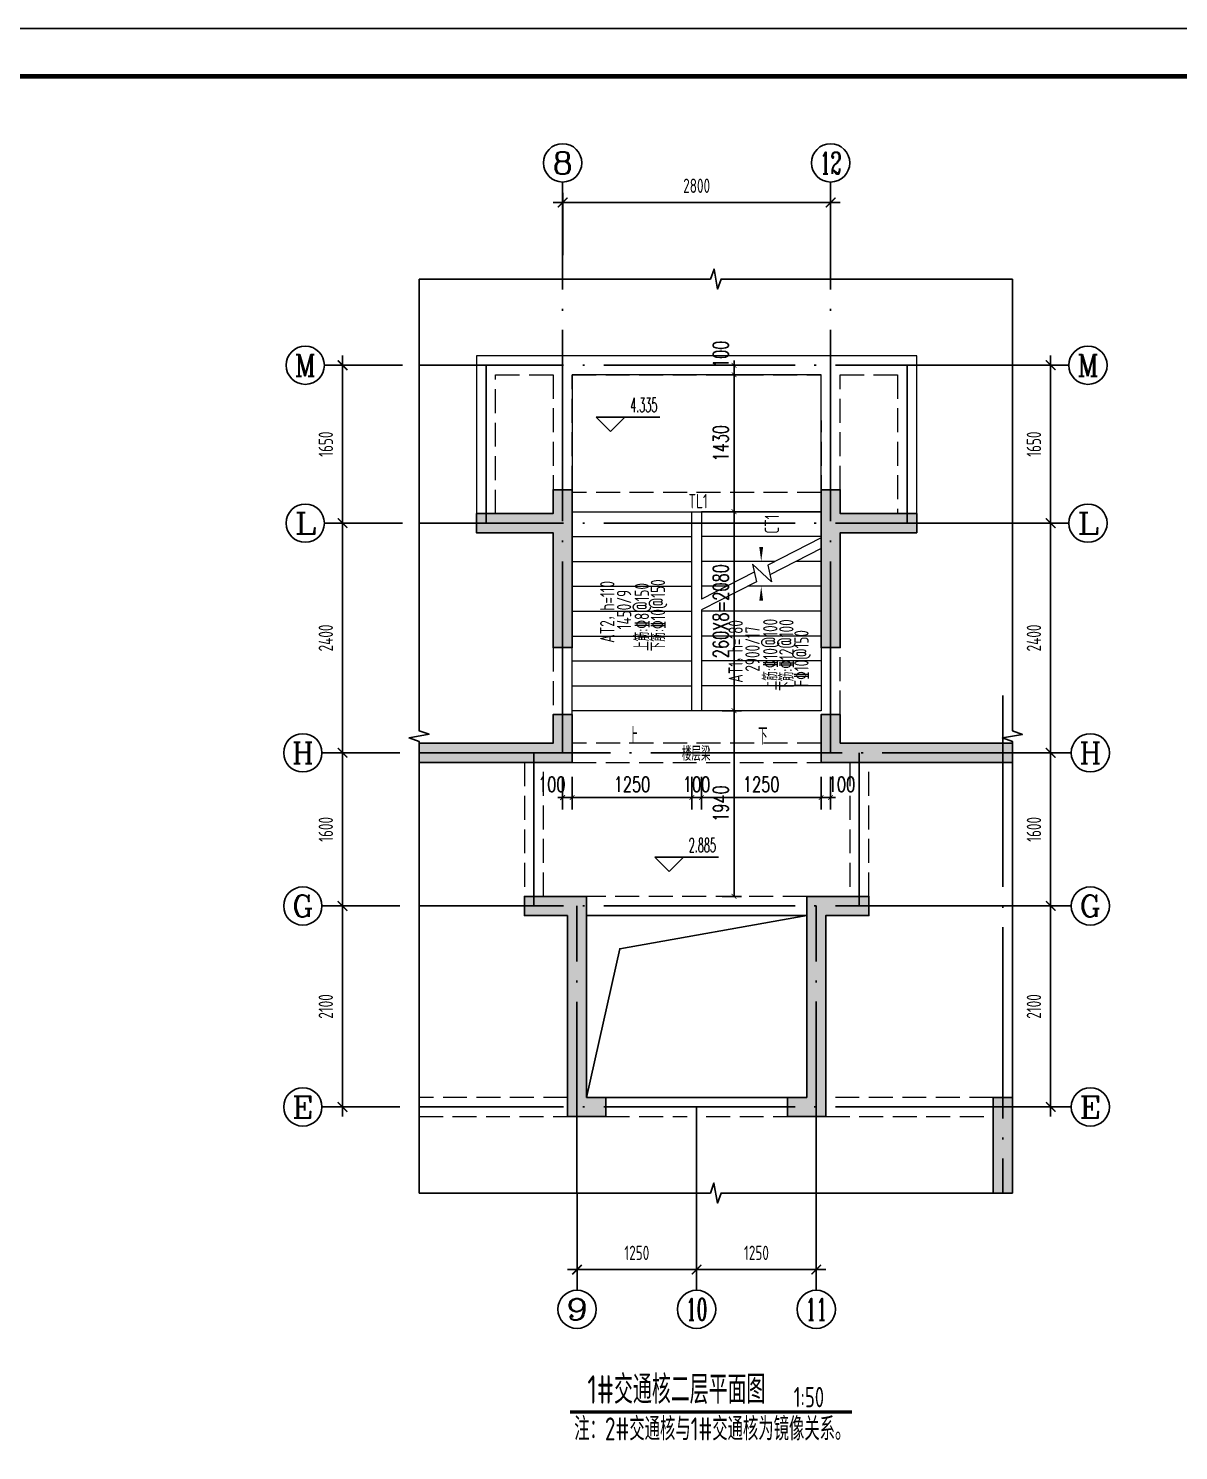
# Model space of a CAD drawing. Extents: x -668857 to 143095, y -247466 to 228182.
# Drawn here: x 1561 to 13579, y 211374 to 226233 of the extents above; entities that cross this region are included whole.
import ezdxf
from ezdxf.enums import TextEntityAlignment as Align

# ---------------------------------------------------------------- set-up
doc = ezdxf.new("R2010")
doc.units = 0
doc.header["$LTSCALE"] = 1000
doc.linetypes.add('DASH', pattern=[0.35, 0.25, -0.1])
doc.linetypes.add('DOTE', pattern=[2.42, 2, -0.2, 0.02, -0.2])
doc.layers.get('0').update_dxf_attribs({"linetype": 'CONTINUOUS'})
doc.layers.get('DEFPOINTS').update_dxf_attribs({"linetype": 'CONTINUOUS'})
for name, color, linetype in [('-TK', 7, 'CONTINUOUS'), ('A-AXIS_TEXT', 7, 'CONTINUOUS'), ('A-DOTE', 10, 'DOTE'), ('AXIS', 3, 'CONTINUOUS'), ('DIM_ELEV', 3, 'CONTINUOUS'), ('DIM_SYMB', 3, 'CONTINUOUS'), ('PUB_TEXT', 2, 'CONTINUOUS'), ('S-D洞口', 4, 'CONTINUOUS'), ('S-L主梁线', 4, 'DASH'), ('S-Q墙填充', 252, 'CONTINUOUS'), ('S-Q墙实线', 6, 'CONTINUOUS'), ('S-Y一般标注', 3, 'CONTINUOUS'), ('TEXT', 2, 'CONTINUOUS'), ('尺寸标注', 86, 'CONTINUOUS')]:
    doc.layers.add(name, color=color, linetype=linetype)
doc.layers.add('AXIS_TEXT', color=7, linetype='CONTINUOUS', lineweight=20)
doc.layers.add('STAIR', color=2, linetype='CONTINUOUS', lineweight=18)
doc.styles.add('_TCH_AXIS', font='COMPLEX', dxfattribs={"bigfont": 'GBCBIG'})
doc.styles.add('_TCH_DIM', font='SIMPLEX.shx', dxfattribs={"width": 0.7, "bigfont": 'GBCBIG.shx'})
doc.styles.add('_TCH_DIM_T3', font='SIMPLEX', dxfattribs={"width": 0.705882, "bigfont": 'GBCBIG'})
doc.styles.add('COMPLEX', font='COMPLEX')
doc.styles.add('TSSD_DIMENSION', font='Tssdeng.shx', dxfattribs={"width": 0.7, "bigfont": 'tssdchn.shx'})
doc.styles.add('TSSD_REIN', font='tssdeng.shx', dxfattribs={"width": 0.7, "height": 300, "bigfont": 'tssdchn.shx'})
doc.dimstyles.new('_TCH_ARCH&&50', dxfattribs={"dimtxt": 157.5, "dimasz": 50, "dimexe": 125, "dimexo": 150, "dimgap": 58.75, "dimtad": 1, "dimdec": 0, "dimzin": 0, "dimdsep": 46, "dimtxsty": '_TCH_DIM_T3', "dimblk": 'ARCHTICK', "dimcen": 0.09, "dimclrt": 7, "dimazin": 0, "dimtfac": 1, "dimtdec": 0, "dimtix": 1, "dimtmove": 2, "dimatfit": 3, "dimldrblk": 'ARCHTICK', "dimfxl": 0, "dimtolj": 1, "dimtzin": 0, "dimarcsym": 0})
doc.dimstyles.new('TSSD_100_100$0', dxfattribs={"dimtxt": 300, "dimasz": 80, "dimexe": 100, "dimexo": 250, "dimgap": 100, "dimtad": 1, "dimdec": 0, "dimzin": 0, "dimdsep": 46, "dimtxsty": 'TSSD_DIMENSION', "dimblk": 'ARCHTICK', "dimcen": 0, "dimdle": 100, "dimclrd": 3, "dimclre": 3, "dimclrt": 7, "dimadec": 0, "dimazin": 0, "dimtfac": 1, "dimtdec": 0, "dimtix": 1, "dimtmove": 2, "dimatfit": 3, "dimldrblk": 'ARCHTICK', "dimfxl": 0, "dimtolj": 1, "dimtzin": 0, "dimarcsym": 0})

# ---------------------------------------------------------------- blocks, each defined once
blk = doc.blocks.new('_ArchTick')
at = {"color": 0, "linetype": 'ByBlock', "const_width": 0.15}
blk.add_lwpolyline([(-0.5, -0.5), (0.5, 0.5)], dxfattribs=at)
blk = doc.blocks.new('*D357')
at = {"layer": 'DEFPOINTS', "color": 0}
for p in [(9843, 218564), (9943, 218564), (9943, 218197)]:
    blk.add_point(p, dxfattribs=at)
at = {"layer": '尺寸标注', "color": 0, "lineweight": -2}
for p, q in [((9843, 218414), (9843, 218072)), ((9943, 218414), (9943, 218072)), ((9843, 218197), (9793, 218197)), ((9843, 218197), (9943, 218197)), ((9943, 218197), (9993, 218197))]:
    blk.add_line(p, q, dxfattribs=at)
at = {"layer": '尺寸标注', "color": 0, "lineweight": -2, "xscale": 50, "yscale": 50, "zscale": 50}
blk.add_blockref('_ArchTick', (9843, 218197), dxfattribs=at)
at = {"layer": '尺寸标注', "color": 0, "lineweight": -2, "xscale": 50, "yscale": 50, "zscale": 50, "rotation": 180}
blk.add_blockref('_ArchTick', (9943, 218197), dxfattribs=at)
at = {"layer": '尺寸标注', "color": 7, "insert": (10057, 218335), "char_height": 157.5, "attachment_point": 5, "style": '_TCH_DIM_T3'}
blk.add_mtext('\\A1;100', dxfattribs=at)
blk = doc.blocks.new('*D358')
at = {"layer": 'DEFPOINTS', "color": 0}
for p in [(8593, 218564), (9843, 218564), (9843, 218197)]:
    blk.add_point(p, dxfattribs=at)
at = {"layer": '尺寸标注', "color": 0, "lineweight": -2}
for p, q in [((8593, 218414), (8593, 218072)), ((9843, 218414), (9843, 218072)), ((8593, 218197), (9843, 218197))]:
    blk.add_line(p, q, dxfattribs=at)
at = {"layer": '尺寸标注', "color": 0, "lineweight": -2, "xscale": 50, "yscale": 50, "zscale": 50, "rotation": 180}
blk.add_blockref('_ArchTick', (8593, 218197), dxfattribs=at)
at = {"layer": '尺寸标注', "color": 0, "lineweight": -2, "xscale": 50, "yscale": 50, "zscale": 50}
blk.add_blockref('_ArchTick', (9843, 218197), dxfattribs=at)
at = {"layer": '尺寸标注', "color": 7, "insert": (9218, 218335), "char_height": 157.5, "attachment_point": 5, "style": '_TCH_DIM_T3'}
blk.add_mtext('\\A1;1250', dxfattribs=at)
blk = doc.blocks.new('*D359')
at = {"layer": 'DEFPOINTS', "color": 0}
for p in [(8493, 218564), (8593, 218564), (8593, 218197)]:
    blk.add_point(p, dxfattribs=at)
at = {"layer": '尺寸标注', "color": 0, "lineweight": -2}
for p, q in [((8493, 218414), (8493, 218072)), ((8593, 218414), (8593, 218072)), ((8493, 218197), (8443, 218197)), ((8493, 218197), (8593, 218197)), ((8593, 218197), (8643, 218197))]:
    blk.add_line(p, q, dxfattribs=at)
at = {"layer": '尺寸标注', "color": 0, "lineweight": -2, "xscale": 50, "yscale": 50, "zscale": 50}
blk.add_blockref('_ArchTick', (8493, 218197), dxfattribs=at)
at = {"layer": '尺寸标注', "color": 0, "lineweight": -2, "xscale": 50, "yscale": 50, "zscale": 50, "rotation": 180}
blk.add_blockref('_ArchTick', (8593, 218197), dxfattribs=at)
at = {"layer": '尺寸标注', "color": 7, "insert": (8543, 218335), "char_height": 157.5, "attachment_point": 5, "style": '_TCH_DIM_T3'}
blk.add_mtext('\\A1;100', dxfattribs=at)
blk = doc.blocks.new('*D360')
at = {"layer": 'DEFPOINTS', "color": 0}
for p in [(7243, 218564), (8493, 218564), (8493, 218197)]:
    blk.add_point(p, dxfattribs=at)
at = {"layer": '尺寸标注', "color": 0, "lineweight": -2}
for p, q in [((7243, 218414), (7243, 218072)), ((8493, 218414), (8493, 218072)), ((7243, 218197), (8493, 218197))]:
    blk.add_line(p, q, dxfattribs=at)
at = {"layer": '尺寸标注', "color": 0, "lineweight": -2, "xscale": 50, "yscale": 50, "zscale": 50, "rotation": 180}
blk.add_blockref('_ArchTick', (7243, 218197), dxfattribs=at)
at = {"layer": '尺寸标注', "color": 0, "lineweight": -2, "xscale": 50, "yscale": 50, "zscale": 50}
blk.add_blockref('_ArchTick', (8493, 218197), dxfattribs=at)
at = {"layer": '尺寸标注', "color": 7, "insert": (7868, 218335), "char_height": 157.5, "attachment_point": 5, "style": '_TCH_DIM_T3'}
blk.add_mtext('\\A1;1250', dxfattribs=at)
blk = doc.blocks.new('*D361')
at = {"layer": 'DEFPOINTS', "color": 0}
for p in [(7143, 218564), (7243, 218564), (7243, 218197)]:
    blk.add_point(p, dxfattribs=at)
at = {"layer": '尺寸标注', "color": 0, "lineweight": -2}
for p, q in [((7143, 218414), (7143, 218072)), ((7243, 218414), (7243, 218072)), ((7143, 218197), (7093, 218197)), ((7143, 218197), (7243, 218197)), ((7243, 218197), (7293, 218197))]:
    blk.add_line(p, q, dxfattribs=at)
at = {"layer": '尺寸标注', "color": 0, "lineweight": -2, "xscale": 50, "yscale": 50, "zscale": 50}
blk.add_blockref('_ArchTick', (7143, 218197), dxfattribs=at)
at = {"layer": '尺寸标注', "color": 0, "lineweight": -2, "xscale": 50, "yscale": 50, "zscale": 50, "rotation": 180}
blk.add_blockref('_ArchTick', (7243, 218197), dxfattribs=at)
at = {"layer": '尺寸标注', "color": 7, "insert": (7030, 218335), "char_height": 157.5, "attachment_point": 5, "style": '_TCH_DIM_T3'}
blk.add_mtext('\\A1;100', dxfattribs=at)
blk = doc.blocks.new('*D362')
at = {"layer": 'DEFPOINTS', "color": 0}
for p in [(8934, 222714), (9162, 222714), (9162, 222614)]:
    blk.add_point(p, dxfattribs=at)
at = {"layer": '尺寸标注', "color": 0, "lineweight": -2}
for p, q in [((8934, 222714), (8934, 222764)), ((9012, 222714), (8809, 222714)), ((9012, 222614), (8809, 222614)), ((8934, 222614), (8934, 222714)), ((8934, 222614), (8934, 222564))]:
    blk.add_line(p, q, dxfattribs=at)
at = {"layer": '尺寸标注', "color": 0, "lineweight": -2, "xscale": 50, "yscale": 50, "zscale": 50}
for p, rotation in [((8934, 222714), 270), ((8934, 222614), 90)]:
    blk.add_blockref('_ArchTick', p, dxfattribs=dict(at, rotation=rotation))
at = {"layer": '尺寸标注', "color": 7, "insert": (8796, 222828), "char_height": 157.5, "attachment_point": 5, "rotation": 90, "style": '_TCH_DIM_T3'}
blk.add_mtext('\\A1;100', dxfattribs=at)
blk = doc.blocks.new('*D363')
at = {"layer": 'DEFPOINTS', "color": 0}
for p in [(8934, 222614), (9162, 222614), (9162, 221184)]:
    blk.add_point(p, dxfattribs=at)
at = {"layer": '尺寸标注', "color": 0, "lineweight": -2}
for p, q in [((9012, 222614), (8809, 222614)), ((8934, 221184), (8934, 222614)), ((9012, 221184), (8809, 221184))]:
    blk.add_line(p, q, dxfattribs=at)
at = {"layer": '尺寸标注', "color": 0, "lineweight": -2, "xscale": 50, "yscale": 50, "zscale": 50}
for p, rotation in [((8934, 222614), 90), ((8934, 221184), 270)]:
    blk.add_blockref('_ArchTick', p, dxfattribs=dict(at, rotation=rotation))
at = {"layer": '尺寸标注', "color": 7, "insert": (8796, 221899), "char_height": 157.5, "attachment_point": 5, "rotation": 90, "style": '_TCH_DIM_T3'}
blk.add_mtext('\\A1;1430', dxfattribs=at)
blk = doc.blocks.new('*D364')
at = {"layer": 'DEFPOINTS', "color": 0}
for p in [(8934, 221184), (9162, 221184), (9162, 219104)]:
    blk.add_point(p, dxfattribs=at)
at = {"layer": '尺寸标注', "color": 0, "lineweight": -2}
for p, q in [((9012, 221184), (8809, 221184)), ((8934, 219104), (8934, 221184)), ((9012, 219104), (8809, 219104))]:
    blk.add_line(p, q, dxfattribs=at)
at = {"layer": '尺寸标注', "color": 0, "lineweight": -2, "xscale": 50, "yscale": 50, "zscale": 50}
for p, rotation in [((8934, 221184), 90), ((8934, 219104), 270)]:
    blk.add_blockref('_ArchTick', p, dxfattribs=dict(at, rotation=rotation))
at = {"layer": '尺寸标注', "color": 7, "insert": (8796, 220144), "char_height": 157.5, "attachment_point": 5, "rotation": 90, "style": '_TCH_DIM_T3'}
blk.add_mtext('\\A1;260X8=2080', dxfattribs=at)
blk = doc.blocks.new('*D365')
at = {"layer": 'DEFPOINTS', "color": 0}
for p in [(8934, 219104), (9162, 219104), (9162, 217164)]:
    blk.add_point(p, dxfattribs=at)
at = {"layer": '尺寸标注', "color": 0, "lineweight": -2}
for p, q in [((9012, 219104), (8809, 219104)), ((8934, 217164), (8934, 219104)), ((9012, 217164), (8809, 217164))]:
    blk.add_line(p, q, dxfattribs=at)
at = {"layer": '尺寸标注', "color": 0, "lineweight": -2, "xscale": 50, "yscale": 50, "zscale": 50}
for p, rotation in [((8934, 219104), 90), ((8934, 217164), 270)]:
    blk.add_blockref('_ArchTick', p, dxfattribs=dict(at, rotation=rotation))
at = {"layer": '尺寸标注', "color": 7, "insert": (8796, 218134), "char_height": 157.5, "attachment_point": 5, "rotation": 90, "style": '_TCH_DIM_T3'}
blk.add_mtext('\\A1;1940', dxfattribs=at)
blk = doc.blocks.new('20210810.16290393')
at = {"layer": 'STAIR'}
for p, q in [((2600, 3510), (0, 3510)), ((0, 3510), (0, 2080)), ((2600, 2080), (2600, 3510)), ((0, 0), (0, 2080)), ((0, 2080), (1250, 2080)), ((0, 2080), (2600, 2080)), ((1250, 0), (1250, 2080)), ((1250, 0), (1250, 2080)), ((2600, 2080), (1350, 2080)), ((1350, 2080), (1350, 1165)), ((1350, 2080), (1350, 1165)), ((2600, 2080), (2600, 1807)), ((0, 1820), (1250, 1820)), ((2600, 1820), (1350, 1820)), ((2600, 1807), (2044, 1522)), ((2600, 1695), (2066, 1420)), ((2600, 1695), (2600, 0)), ((0, 1560), (1250, 1560)), ((2119, 1560), (1350, 1560)), ((2082, 1347), (1884, 1530)), ((1884, 1530), (1924, 1347)), ((2044, 1522), (2082, 1347)), ((2600, 1560), (2338, 1560)), ((1902, 1449), (1350, 1165)), ((1924, 1347), (1350, 1053)), ((0, 1300), (1250, 1300)), ((1612, 1300), (1350, 1300)), ((2600, 1300), (1831, 1300)), ((1350, 1053), (1350, 0)), ((1350, 1053), (1350, 0)), ((0, 1040), (1250, 1040)), ((2600, 1040), (1350, 1040)), ((0, 780), (1250, 780)), ((2600, 780), (1350, 780)), ((0, 520), (1250, 520)), ((2600, 520), (1350, 520)), ((0, 260), (1250, 260)), ((2600, 260), (1350, 260)), ((2600, 0), (0, 0))]:
    blk.add_line(p, q, dxfattribs=at)
blk = doc.blocks.new('A1')
blk.add_lwpolyline([(0, 59400), (0, 0), (84100, 0), (84100, 59400)], close=True)
at = {"const_width": 100}
blk.add_lwpolyline([(2500, 58400), (2500, 1000), (83100, 1000), (83100, 58400)], close=True, dxfattribs=at)
blk = doc.blocks.new('*D298')
at = {"layer": 'DEFPOINTS', "color": 0}
for p in [(547252, 151814), (544452, 151014), (547252, 151014)]:
    blk.add_point(p, dxfattribs=at)
at = {"layer": 'S-Y一般标注', "color": 0, "lineweight": -2}
for p, q in [((544452, 151264), (544452, 151914)), ((547252, 151264), (547252, 151914)), ((544352, 151814), (547352, 151814))]:
    blk.add_line(p, q, dxfattribs=at)
at = {"layer": 'S-Y一般标注', "color": 0, "lineweight": -2, "xscale": 100, "yscale": 100, "zscale": 100, "rotation": 180}
blk.add_blockref('_ArchTick', (544452, 151814), dxfattribs=at)
at = {"layer": 'S-Y一般标注', "color": 0, "lineweight": -2, "xscale": 100, "yscale": 100, "zscale": 100}
blk.add_blockref('_ArchTick', (547252, 151814), dxfattribs=at)
at = {"layer": 'S-Y一般标注', "color": 7, "insert": (545852, 151989), "char_height": 150, "attachment_point": 5, "style": 'TSSD_DIMENSION'}
blk.add_mtext('\\A1;2800', dxfattribs=at)
blk = doc.blocks.new('ArchTick')
at = {"color": 0, "linetype": 'ByBlock', "lineweight": -2, "const_width": 0.075}
blk.add_lwpolyline([(-0.25, -0.25), (0.25, 0.25)], dxfattribs=at)
blk = doc.blocks.new('*D299')
at = {"layer": 'DEFPOINTS', "color": 0}
for p in [(542152, 144464), (542952, 144464), (542952, 142364)]:
    blk.add_point(p, dxfattribs=at)
at = {"layer": 'S-Y一般标注', "color": 0, "lineweight": -2}
for p, q in [((542702, 144464), (542052, 144464)), ((542152, 142264), (542152, 144564)), ((542702, 142364), (542052, 142364))]:
    blk.add_line(p, q, dxfattribs=at)
at = {"layer": 'S-Y一般标注', "color": 0, "lineweight": -2, "xscale": 100, "yscale": 100, "zscale": 100}
for p, rotation in [((542152, 144464), 90), ((542152, 142364), 270)]:
    blk.add_blockref('_ArchTick', p, dxfattribs=dict(at, rotation=rotation))
at = {"layer": 'S-Y一般标注', "color": 7, "insert": (541977, 143414), "char_height": 150, "attachment_point": 5, "rotation": 90, "style": 'TSSD_DIMENSION'}
blk.add_mtext('\\A1;2100', dxfattribs=at)
blk = doc.blocks.new('*D300')
at = {"layer": 'DEFPOINTS', "color": 0}
for p in [(542152, 146064), (542952, 146064), (542952, 144464)]:
    blk.add_point(p, dxfattribs=at)
at = {"layer": 'S-Y一般标注', "color": 0, "lineweight": -2}
for p, q in [((542152, 144364), (542152, 146164)), ((542702, 146064), (542052, 146064)), ((542702, 144464), (542052, 144464))]:
    blk.add_line(p, q, dxfattribs=at)
at = {"layer": 'S-Y一般标注', "color": 0, "lineweight": -2, "xscale": 100, "yscale": 100, "zscale": 100}
for p, rotation in [((542152, 146064), 90), ((542152, 144464), 270)]:
    blk.add_blockref('_ArchTick', p, dxfattribs=dict(at, rotation=rotation))
at = {"layer": 'S-Y一般标注', "color": 7, "insert": (541977, 145264), "char_height": 150, "attachment_point": 5, "rotation": 90, "style": 'TSSD_DIMENSION'}
blk.add_mtext('\\A1;1600', dxfattribs=at)
blk = doc.blocks.new('*D301')
at = {"layer": 'DEFPOINTS', "color": 0}
for p in [(542152, 148464), (542952, 148464), (542952, 146064)]:
    blk.add_point(p, dxfattribs=at)
at = {"layer": 'S-Y一般标注', "color": 0, "lineweight": -2}
for p, q in [((542702, 148464), (542052, 148464)), ((542152, 145964), (542152, 148564)), ((542702, 146064), (542052, 146064))]:
    blk.add_line(p, q, dxfattribs=at)
at = {"layer": 'S-Y一般标注', "color": 0, "lineweight": -2, "xscale": 100, "yscale": 100, "zscale": 100}
for p, rotation in [((542152, 148464), 90), ((542152, 146064), 270)]:
    blk.add_blockref('_ArchTick', p, dxfattribs=dict(at, rotation=rotation))
at = {"layer": 'S-Y一般标注', "color": 7, "insert": (541977, 147264), "char_height": 150, "attachment_point": 5, "rotation": 90, "style": 'TSSD_DIMENSION'}
blk.add_mtext('\\A1;2400', dxfattribs=at)
blk = doc.blocks.new('*D302')
at = {"layer": 'DEFPOINTS', "color": 0}
for p in [(544602, 141464), (545852, 141464), (545852, 140664)]:
    blk.add_point(p, dxfattribs=at)
at = {"layer": 'S-Y一般标注', "color": 0, "lineweight": -2}
for p, q in [((544602, 141214), (544602, 140564)), ((545852, 141214), (545852, 140564)), ((544502, 140664), (545952, 140664))]:
    blk.add_line(p, q, dxfattribs=at)
at = {"layer": 'S-Y一般标注', "color": 0, "lineweight": -2, "xscale": 100, "yscale": 100, "zscale": 100, "rotation": 180}
blk.add_blockref('_ArchTick', (544602, 140664), dxfattribs=at)
at = {"layer": 'S-Y一般标注', "color": 0, "lineweight": -2, "xscale": 100, "yscale": 100, "zscale": 100}
blk.add_blockref('_ArchTick', (545852, 140664), dxfattribs=at)
at = {"layer": 'S-Y一般标注', "color": 7, "insert": (545227, 140839), "char_height": 150, "attachment_point": 5, "style": 'TSSD_DIMENSION'}
blk.add_mtext('\\A1;1250', dxfattribs=at)
blk = doc.blocks.new('*D303')
at = {"layer": 'DEFPOINTS', "color": 0}
for p in [(542152, 150114), (542952, 150114), (542952, 148464)]:
    blk.add_point(p, dxfattribs=at)
at = {"layer": 'S-Y一般标注', "color": 0, "lineweight": -2}
for p, q in [((542702, 150114), (542052, 150114)), ((542152, 148364), (542152, 150214)), ((542702, 148464), (542052, 148464))]:
    blk.add_line(p, q, dxfattribs=at)
at = {"layer": 'S-Y一般标注', "color": 0, "lineweight": -2, "xscale": 100, "yscale": 100, "zscale": 100}
for p, rotation in [((542152, 150114), 90), ((542152, 148464), 270)]:
    blk.add_blockref('_ArchTick', p, dxfattribs=dict(at, rotation=rotation))
at = {"layer": 'S-Y一般标注', "color": 7, "insert": (541977, 149289), "char_height": 150, "attachment_point": 5, "rotation": 90, "style": 'TSSD_DIMENSION'}
blk.add_mtext('\\A1;1650', dxfattribs=at)
blk = doc.blocks.new('*D304')
at = {"layer": 'DEFPOINTS', "color": 0}
for p in [(545852, 141464), (547102, 141464), (547102, 140664)]:
    blk.add_point(p, dxfattribs=at)
at = {"layer": 'S-Y一般标注', "color": 0, "lineweight": -2}
for p, q in [((545852, 141214), (545852, 140564)), ((547102, 141214), (547102, 140564)), ((545752, 140664), (547202, 140664))]:
    blk.add_line(p, q, dxfattribs=at)
at = {"layer": 'S-Y一般标注', "color": 0, "lineweight": -2, "xscale": 100, "yscale": 100, "zscale": 100, "rotation": 180}
blk.add_blockref('_ArchTick', (545852, 140664), dxfattribs=at)
at = {"layer": 'S-Y一般标注', "color": 0, "lineweight": -2, "xscale": 100, "yscale": 100, "zscale": 100}
blk.add_blockref('_ArchTick', (547102, 140664), dxfattribs=at)
at = {"layer": 'S-Y一般标注', "color": 7, "insert": (546477, 140839), "char_height": 150, "attachment_point": 5, "style": 'TSSD_DIMENSION'}
blk.add_mtext('\\A1;1250', dxfattribs=at)
blk = doc.blocks.new('_AXISO')
blk.add_circle((0, 0), 0.5)
at = {"layer": 'A-AXIS_TEXT', "style": 'COMPLEX', "width": 1.041667}
blk.add_attdef('A', text='', height=0.56, dxfattribs=at).set_placement((-0.25, -0.28), (0.25, -0.28), align=Align.FIT)
blk = doc.blocks.new('*D306')
at = {"layer": 'DEFPOINTS', "color": 0}
for p in [(548751, 144464), (549551, 144464), (548751, 142364)]:
    blk.add_point(p, dxfattribs=at)
at = {"layer": 'S-Y一般标注', "color": 0, "lineweight": -2}
for p, q in [((549001, 144464), (549651, 144464)), ((549551, 142264), (549551, 144564)), ((549001, 142364), (549651, 142364))]:
    blk.add_line(p, q, dxfattribs=at)
at = {"layer": 'S-Y一般标注', "color": 0, "lineweight": -2, "xscale": 100, "yscale": 100, "zscale": 100}
for p, rotation in [((549551, 144464), 90), ((549551, 142364), 270)]:
    blk.add_blockref('_ArchTick', p, dxfattribs=dict(at, rotation=rotation))
at = {"layer": 'S-Y一般标注', "color": 7, "insert": (549376, 143414), "char_height": 150, "attachment_point": 5, "rotation": 90, "style": 'TSSD_DIMENSION'}
blk.add_mtext('\\A1;2100', dxfattribs=at)
blk = doc.blocks.new('*D307')
at = {"layer": 'DEFPOINTS', "color": 0}
for p in [(548751, 146064), (549551, 146064), (548751, 144464)]:
    blk.add_point(p, dxfattribs=at)
at = {"layer": 'S-Y一般标注', "color": 0, "lineweight": -2}
for p, q in [((549551, 144364), (549551, 146164)), ((549001, 146064), (549651, 146064)), ((549001, 144464), (549651, 144464))]:
    blk.add_line(p, q, dxfattribs=at)
at = {"layer": 'S-Y一般标注', "color": 0, "lineweight": -2, "xscale": 100, "yscale": 100, "zscale": 100}
for p, rotation in [((549551, 146064), 90), ((549551, 144464), 270)]:
    blk.add_blockref('_ArchTick', p, dxfattribs=dict(at, rotation=rotation))
at = {"layer": 'S-Y一般标注', "color": 7, "insert": (549376, 145264), "char_height": 150, "attachment_point": 5, "rotation": 90, "style": 'TSSD_DIMENSION'}
blk.add_mtext('\\A1;1600', dxfattribs=at)
blk = doc.blocks.new('*D308')
at = {"layer": 'DEFPOINTS', "color": 0}
for p in [(548751, 148464), (549551, 148464), (548751, 146064)]:
    blk.add_point(p, dxfattribs=at)
at = {"layer": 'S-Y一般标注', "color": 0, "lineweight": -2}
for p, q in [((549001, 148464), (549651, 148464)), ((549551, 145964), (549551, 148564)), ((549001, 146064), (549651, 146064))]:
    blk.add_line(p, q, dxfattribs=at)
at = {"layer": 'S-Y一般标注', "color": 0, "lineweight": -2, "xscale": 100, "yscale": 100, "zscale": 100}
for p, rotation in [((549551, 148464), 90), ((549551, 146064), 270)]:
    blk.add_blockref('_ArchTick', p, dxfattribs=dict(at, rotation=rotation))
at = {"layer": 'S-Y一般标注', "color": 7, "insert": (549376, 147264), "char_height": 150, "attachment_point": 5, "rotation": 90, "style": 'TSSD_DIMENSION'}
blk.add_mtext('\\A1;2400', dxfattribs=at)
blk = doc.blocks.new('*D305')
at = {"layer": 'DEFPOINTS', "color": 0}
for p in [(548751, 150114), (549551, 150114), (548751, 148464)]:
    blk.add_point(p, dxfattribs=at)
at = {"layer": 'S-Y一般标注', "color": 0, "lineweight": -2}
for p, q in [((549001, 150114), (549651, 150114)), ((549551, 148364), (549551, 150214)), ((549001, 148464), (549651, 148464))]:
    blk.add_line(p, q, dxfattribs=at)
at = {"layer": 'S-Y一般标注', "color": 0, "lineweight": -2, "xscale": 100, "yscale": 100, "zscale": 100}
for p, rotation in [((549551, 150114), 90), ((549551, 148464), 270)]:
    blk.add_blockref('_ArchTick', p, dxfattribs=dict(at, rotation=rotation))
at = {"layer": 'S-Y一般标注', "color": 7, "insert": (549376, 149289), "char_height": 150, "attachment_point": 5, "rotation": 90, "style": 'TSSD_DIMENSION'}
blk.add_mtext('\\A1;1650', dxfattribs=at)
blk = doc.blocks.new('20210810.17493656')
at = {"layer": 'AXIS'}
for p, q in [((2914.6, 10964.4), (2914.6, 11979)), ((5714.6, 10964.4), (5714.6, 11979)), ((1239.6, 10064.4), (425, 10064.4)), ((7389, 10064.4), (8203.6, 10064.4)), ((1239.6, 8414.4), (425, 8414.4)), ((7389, 8414.4), (8203.6, 8414.4)), ((1214.6, 6014.6), (400, 6014.6)), ((7414, 6014.6), (8228.6, 6014.6)), ((1214.6, 4414.4), (400, 4414.4)), ((7414, 4414.4), (8228.6, 4414.4)), ((1214.6, 2314.4), (400, 2314.4)), ((7414, 2314.4), (8228.6, 2314.4)), ((3065.1, 1414.6), (3065.1, 400)), ((4314.6, 1414.6), (4314.6, 400)), ((5565.1, 1414.6), (5565.1, 400))]:
    blk.add_line(p, q, dxfattribs=at)
ref = blk.add_blockref('_AXISO', (2914.6, 12179), dxfattribs=dict(at, xscale=400, yscale=400, zscale=400))
ref.add_attrib('A', '8', dxfattribs={"layer": 'AXIS_TEXT', "height": 226.3, "style": '_TCH_AXIS', "width": 1.5}).set_placement((2801.5, 12065.8), (3027.8, 12065.8), align=Align.FIT)
ref = blk.add_blockref('_AXISO', (5714.6, 12179), dxfattribs=dict(at, xscale=400, yscale=400, zscale=400))
ref.add_attrib('A', '12', dxfattribs={"layer": 'AXIS_TEXT', "height": 226.27, "style": '_TCH_AXIS', "width": 0.724138}).set_placement((5601.5, 12065.8), (5827.8, 12065.8), align=Align.FIT)
ref = blk.add_blockref('_AXISO', (225, 10064.4), dxfattribs=dict(at, xscale=400, yscale=400, zscale=400))
ref.add_attrib('A', 'M', dxfattribs={"layer": 'AXIS_TEXT', "height": 226.3, "style": '_TCH_AXIS'}).set_placement((111.9, 9951.2), (338.1, 9951.2), align=Align.FIT)
ref = blk.add_blockref('_AXISO', (8403.6, 10064.4), dxfattribs=dict(at, xscale=-400, yscale=400, zscale=400))
ref.add_attrib('A', 'M', dxfattribs={"layer": 'AXIS_TEXT', "height": 226.3, "style": '_TCH_AXIS'}).set_placement((8290.4, 9951.2), (8516.7, 9951.2), align=Align.FIT)
ref = blk.add_blockref('_AXISO', (225, 8414.4), dxfattribs=dict(at, xscale=400, yscale=400, zscale=400))
ref.add_attrib('A', 'L', dxfattribs={"layer": 'AXIS_TEXT', "height": 226.3, "style": '_TCH_AXIS', "width": 1.4}).set_placement((111.9, 8301.2), (338.1, 8301.2), align=Align.FIT)
ref = blk.add_blockref('_AXISO', (8403.6, 8414.4), dxfattribs=dict(at, xscale=-400, yscale=400, zscale=400))
ref.add_attrib('A', 'L', dxfattribs={"layer": 'AXIS_TEXT', "height": 226.3, "style": '_TCH_AXIS', "width": 1.4}).set_placement((8290.4, 8301.2), (8516.7, 8301.2), align=Align.FIT)
ref = blk.add_blockref('_AXISO', (200, 6014.6), dxfattribs=dict(at, xscale=400, yscale=400, zscale=400))
ref.add_attrib('A', 'H', dxfattribs={"layer": 'AXIS_TEXT', "height": 226.3, "style": '_TCH_AXIS', "width": 1.05}).set_placement((86.9, 5901.5), (313.1, 5901.5), align=Align.FIT)
ref = blk.add_blockref('_AXISO', (8428.6, 6014.6), dxfattribs=dict(at, xscale=-400, yscale=400, zscale=400))
ref.add_attrib('A', 'H', dxfattribs={"layer": 'AXIS_TEXT', "height": 226.3, "style": '_TCH_AXIS', "width": 1.05}).set_placement((8315.4, 5901.5), (8541.7, 5901.5), align=Align.FIT)
ref = blk.add_blockref('_AXISO', (200, 4414.4), dxfattribs=dict(at, xscale=400, yscale=400, zscale=400))
ref.add_attrib('A', 'G', dxfattribs={"layer": 'AXIS_TEXT', "height": 226.3, "style": '_TCH_AXIS', "width": 1.166667}).set_placement((86.9, 4301.2), (313.1, 4301.2), align=Align.FIT)
ref = blk.add_blockref('_AXISO', (8428.6, 4414.4), dxfattribs=dict(at, xscale=-400, yscale=400, zscale=400))
ref.add_attrib('A', 'G', dxfattribs={"layer": 'AXIS_TEXT', "height": 226.3, "style": '_TCH_AXIS', "width": 1.166667}).set_placement((8315.4, 4301.2), (8541.7, 4301.2), align=Align.FIT)
ref = blk.add_blockref('_AXISO', (200, 2314.4), dxfattribs=dict(at, xscale=400, yscale=400, zscale=400))
ref.add_attrib('A', 'E', dxfattribs={"layer": 'AXIS_TEXT', "height": 226.3, "style": '_TCH_AXIS', "width": 1.3125}).set_placement((86.9, 2201.2), (313.1, 2201.2), align=Align.FIT)
ref = blk.add_blockref('_AXISO', (8428.6, 2314.4), dxfattribs=dict(at, xscale=-400, yscale=400, zscale=400))
ref.add_attrib('A', 'E', dxfattribs={"layer": 'AXIS_TEXT', "height": 226.3, "style": '_TCH_AXIS', "width": 1.3125}).set_placement((8315.4, 2201.2), (8541.7, 2201.2), align=Align.FIT)
ref = blk.add_blockref('_AXISO', (3065.1, 200), dxfattribs=dict(at, xscale=400, yscale=400, zscale=400))
ref.add_attrib('A', '9', dxfattribs={"layer": 'AXIS_TEXT', "height": 226.3, "style": '_TCH_AXIS', "width": 1.5}).set_placement((2952, 86.9), (3178.2, 86.9), align=Align.FIT)
ref = blk.add_blockref('_AXISO', (4314.6, 200), dxfattribs=dict(at, xscale=400, yscale=400, zscale=400))
ref.add_attrib('A', '10', dxfattribs={"layer": 'AXIS_TEXT', "height": 226.27, "style": '_TCH_AXIS', "width": 0.724138}).set_placement((4201.5, 86.9), (4427.8, 86.9), align=Align.FIT)
ref = blk.add_blockref('_AXISO', (5565.1, 200), dxfattribs=dict(at, xscale=400, yscale=400, zscale=400))
ref.add_attrib('A', '11', dxfattribs={"layer": 'AXIS_TEXT', "height": 226.27, "style": '_TCH_AXIS', "width": 0.875}).set_placement((5452, 86.9), (5678.2, 86.9), align=Align.FIT)
at = {"layer": 'S-Y一般标注'}
for base, p1, p2, picture, middle in [((5714.6, 11764.4), (2914.6, 10964.4), (5714.6, 10964.4), '*D298', (4314.6, 11939.4)), ((4314.6, 614.6), (3064.6, 1414.6), (4314.6, 1414.6), '*D302', (3689.6, 789.6)), ((5564.6, 614.6), (4314.6, 1414.6), (5564.6, 1414.6), '*D304', (4939.6, 789.6))]:
    dim = blk.add_linear_dim(base=base, p1=p1, p2=p2, dimstyle='TSSD_100_100$0', override={"dimtxt": 150, "dimtxsty": 'TSSD_DIMENSION', "dimldrblk": 'ArchTick'}, dxfattribs=at)
    dim.commit()
    dim.dimension.update_dxf_attribs({"geometry": picture, "text_midpoint": middle, "insert": (-541537, -140049.3)})
for base, p1, p2, picture, middle in [((614.6, 10064.4), (1414.6, 8414.4), (1414.6, 10064.4), '*D303', (439.6, 9239.4)), ((8014, 10064.4), (7214, 8414.4), (7214, 10064.4), '*D305', (7839, 9239.4)), ((614.6, 8414.4), (1414.6, 6014.6), (1414.6, 8414.4), '*D301', (439.6, 7214.5)), ((8014, 8414.4), (7214, 6014.6), (7214, 8414.4), '*D308', (7839, 7214.5)), ((614.6, 6014.6), (1414.6, 4414.4), (1414.6, 6014.6), '*D300', (439.6, 5214.5)), ((8014, 6014.6), (7214, 4414.4), (7214, 6014.6), '*D307', (7839, 5214.5)), ((614.6, 4414.4), (1414.6, 2314.4), (1414.6, 4414.4), '*D299', (439.6, 3364.4)), ((8014, 4414.4), (7214, 2314.4), (7214, 4414.4), '*D306', (7839, 3364.4))]:
    dim = blk.add_linear_dim(base=base, p1=p1, p2=p2, angle=90, dimstyle='TSSD_100_100$0', override={"dimtxt": 150, "dimtxsty": 'TSSD_DIMENSION', "dimldrblk": 'ArchTick'}, dxfattribs=at)
    dim.commit()
    dim.dimension.update_dxf_attribs({"geometry": picture, "text_midpoint": middle, "insert": (-541537, -140049.3)})

msp = doc.modelspace()

# ---------------------------------------------------------------- hatches: boundary and pattern name
at = {"layer": 'S-Q墙填充'}
h = msp.add_hatch(color=252, dxfattribs=at)
h.dxf.hatch_style = 1
h.paths.add_polyline_path([(7243.18, 221063.93), (7243.18, 221413.93), (7043.18, 221413.93), (7043.18, 221163.93), (6243.06, 221163.93), (6243.06, 220963.93), (7043.18, 220963.93), (7043.18, 219763.93), (7243.18, 219763.93)])
h = msp.add_hatch(color=252, dxfattribs=at)
h.dxf.hatch_style = 1
h.paths.add_polyline_path([(9843.18, 221063.93), (9843.18, 219763.93), (10043.18, 219763.93), (10043.18, 220963.93), (10842.79, 220963.93), (10842.79, 221163.93), (10043.18, 221163.93), (10043.18, 221413.93), (9843.18, 221413.93)])
h = msp.add_hatch(color=252, dxfattribs=at)
h.dxf.hatch_style = 1
h.paths.add_polyline_path([(7243.18, 218564.2), (7243.18, 219064.2), (7043.18, 219064.2), (7043.18, 218764.2), (6843.11, 218764.2), (5643.17, 218764.2), (5643.17, 218564.2), (6843.11, 218564.2)])
h = msp.add_hatch(color=252, dxfattribs=at)
h.dxf.hatch_style = 1
h.paths.add_polyline_path([(10043.18, 218764.2), (10043.18, 219064.2), (9843.18, 219064.2), (9843.18, 218564.2), (10243.06, 218564.2), (11843.18, 218564.2), (11843.18, 218764.2), (10243.06, 218764.2)])
h = msp.add_hatch(color=252, dxfattribs=at)
h.dxf.hatch_style = 1
h.paths.add_polyline_path([(7393.18, 217163.93), (6743.11, 217163.93), (6743.11, 216963.93), (7193.18, 216963.93), (7193.18, 214863.93), (7593.18, 214863.93), (7593.18, 215063.93), (7393.18, 215063.93)])
h = msp.add_hatch(color=252, dxfattribs=at)
h.dxf.hatch_style = 1
h.paths.add_polyline_path([(9693.18, 215063.93), (9493.18, 215063.93), (9493.18, 214863.93), (9893.18, 214863.93), (9893.18, 216963.93), (10343.06, 216963.93), (10343.06, 217163.93), (9693.18, 217163.93)])
h = msp.add_hatch(color=252, dxfattribs=at)
h.dxf.hatch_style = 1
h.paths.add_polyline_path([(11843.18, 214064.2), (11843.17, 215063.93), (11643.17, 215063.93), (11643.18, 214064.2)])

# ---------------------------------------------------------------- linework, layer by layer
at = {"layer": 'A-DOTE'}
for p, q in [((7143.18, 218664.2), (7143.18, 223613.93)), ((9943.18, 218664.2), (9943.18, 223613.93)), ((11993.19, 222713.93), (5643.17, 222713.93)), ((6343.18, 221063.93), (6343.18, 222713.93)), ((10743.18, 221063.93), (10743.18, 222713.93)), ((11993.19, 221063.93), (5643.17, 221063.93)), ((11742.96, 219263.93), (11743.18, 214064.2)), ((5643.17, 218664.2), (11993.19, 218664.2)), ((6843.18, 217063.93), (6843.18, 218663.93)), ((10243.18, 217063.93), (10243.18, 218663.93)), ((11993.19, 217063.93), (5643.17, 217063.93)), ((7293.18, 214064.19), (7293.18, 217063.93)), ((9793.18, 214064.21), (9793.18, 217063.93)), ((11993.19, 214963.93), (5643.17, 214963.93)), ((8543.18, 214963.93), (8543.18, 214064.2))]:
    msp.add_line(p, q, dxfattribs=at)
at = {"layer": 'DIM_ELEV', "color": 6}
for p, q in [((7642.79, 222021.8), (7492.79, 222171.8)), ((7492.79, 222171.8), (8157.71, 222171.8)), ((7642.79, 222021.8), (7792.79, 222171.8)), ((8255.41, 217422.89), (8105.41, 217572.89)), ((8105.41, 217572.89), (8770.33, 217572.89)), ((8255.41, 217422.89), (8105.41, 217572.89)), ((8105.41, 217572.89), (8770.33, 217572.89)), ((8255.41, 217422.89), (8405.41, 217572.89)), ((8255.41, 217422.89), (8405.41, 217572.89))]:
    msp.add_line(p, q, dxfattribs=at)
at = {"layer": 'DIM_SYMB'}
for points in [[(5643.17, 223613.93), (8686.92, 223613.93), (8725.14, 223718.93), (8762.17, 223508.93), (8799.42, 223613.93), (11843.17, 223613.93)], [(5643.17, 214063.93), (5643.17, 218782.68), (5538.17, 218820.9), (5748.17, 218857.93), (5643.17, 218895.18), (5643.17, 223613.93)], [(11843.17, 223613.93), (11843.17, 218895.18), (11948.17, 218856.97), (11738.17, 218819.94), (11843.17, 218782.68), (11843.17, 214063.93)], [(11843.17, 214063.93), (8799.42, 214063.93), (8761.21, 213958.93), (8724.18, 214168.93), (8686.92, 214063.93), (5643.17, 214063.93)]]:
    msp.add_lwpolyline(points, dxfattribs=at)
for points in [[(7868.18, 218973.93, 0, 0, 0), (7868.18, 221898.93, 0, 0, 0), (9218.18, 221898.93, 0, 0, 0), (9218.18, 220663.93, 0, 40, 0), (9218.18, 220813.93, 0, 0, 0)], [(9218.18, 218973.93, 0, 0, 0), (9218.18, 220403.93, 0, 40, 0), (9218.18, 220253.93, 0, 0, 0)]]:
    msp.add_lwpolyline(points, format="xyseb", dxfattribs=at)
at = {"layer": 'DIM_SYMB', "const_width": 35}
msp.add_lwpolyline([(7221.75, 211777.74), (10166.49, 211777.74)], dxfattribs=at)
at = {"layer": 'S-D洞口', "color": 5}
msp.add_lwpolyline([(7393.18, 215063.93), (9693.18, 215063.93), (9693.18, 216963.93), (7393.18, 216963.93), (7393.18, 215063.93), (7740.01, 216617.1), (9693.18, 216963.93)], dxfattribs=at)
msp.add_lwpolyline([(7393.18, 215063.93), (9693.18, 215063.93), (9693.18, 216963.93), (7393.18, 216963.93), (7393.18, 215063.93), (7740.01, 216617.1), (9693.18, 216963.93)], dxfattribs=at)
at = {"layer": 'S-L主梁线', "linetype": 'ByBlock', "lineweight": 18}
for p, q in [((6242.76, 222813.93), (6243.06, 221163.93)), ((10842.96, 222813.93), (6242.76, 222813.93)), ((10842.79, 221163.93), (10842.96, 222813.93)), ((7393.18, 216963.93), (9693.18, 216963.93)), ((8543.19, 215063.93), (7593.18, 215063.93)), ((9493.18, 215063.93), (8543.19, 215063.93))]:
    msp.add_line(p, q, dxfattribs=at)
at = {"layer": 'S-L主梁线', "linetype": 'DASH', "lineweight": 18}
for p, q in [((6442.88, 222613.84), (7043.18, 222613.92)), ((6443.04, 221163.93), (6442.88, 222613.84)), ((7043.18, 222613.92), (7043.18, 221413.93)), ((7243.18, 221413.93), (7243.18, 222613.93)), ((7243.18, 222613.93), (9842.69, 222613.93)), ((9842.68, 222613.93), (9843.14, 221413.93)), ((10043.18, 221413.93), (10042.51, 222613.93)), ((10042.69, 222613.93), (10643.16, 222613.93)), ((10642.94, 222613.93), (10642.8, 221163.93)), ((9843.14, 221383.93), (7243.18, 221383.93)), ((7243.18, 221183.93), (9843.18, 221183.93)), ((7043.18, 219763.93), (7043.18, 219064.2)), ((7243.18, 219064.2), (7243.18, 219763.93)), ((9843.18, 219763.93), (9843.18, 219064.2)), ((10043.18, 219064.2), (10043.18, 219763.93)), ((9843.18, 218764.2), (7243.18, 218764.2)), ((6743.11, 218564.2), (6743.11, 217163.93)), ((6943.11, 217163.93), (6943.11, 218564.2)), ((7243.18, 218564.2), (9843.18, 218564.2)), ((10143.06, 218564.2), (10143.06, 217163.93)), ((10343.06, 217163.93), (10343.06, 218564.2)), ((9693.18, 217163.93), (7393.18, 217163.93)), ((7193.18, 215063.93), (5643.17, 215063.93)), ((11643.17, 215063.93), (9893.18, 215063.93)), ((5643.17, 214863.93), (7193.18, 214863.93)), ((7593.18, 214863.93), (8443.19, 214863.93)), ((8643.19, 214863.93), (9493.18, 214863.93)), ((9893.18, 214863.93), (11643.17, 214863.93))]:
    msp.add_line(p, q, dxfattribs=at)
at = {"layer": 'S-Q墙实线'}
msp.add_lwpolyline([(7243.18, 221063.93), (7243.18, 221413.93), (7043.18, 221413.93), (7043.18, 221163.93), (6243.06, 221163.93), (6243.06, 220963.93), (7043.18, 220963.93), (7043.18, 219763.93), (7243.18, 219763.93), (7243.18, 221063.93)], dxfattribs=at)
for points in [[(9843.18, 221063.93), (9843.18, 219763.93), (10043.18, 219763.93), (10043.18, 220963.93), (10842.79, 220963.93), (10842.79, 221163.93), (10043.18, 221163.93), (10043.18, 221413.93), (9843.18, 221413.93)], [(7243.18, 218564.2), (7243.18, 219064.2), (7043.18, 219064.2), (7043.18, 218764.2), (6843.11, 218764.2), (5643.17, 218764.2), (5643.17, 218564.2), (6843.11, 218564.2)], [(10043.18, 218764.2), (10043.18, 219064.2), (9843.18, 219064.2), (9843.18, 218564.2), (10243.06, 218564.2), (11843.18, 218564.2), (11843.18, 218764.2), (10243.06, 218764.2)], [(7393.18, 217163.93), (6743.11, 217163.93), (6743.11, 216963.93), (7193.18, 216963.93), (7193.18, 216463.93), (7193.18, 214863.93), (7593.18, 214863.93), (7593.18, 215063.93), (7393.18, 215063.93), (7393.18, 216463.93)], [(9893.18, 214863.93), (9893.18, 216463.93), (9893.18, 216963.93), (10343.06, 216963.93), (10343.06, 217163.93), (9693.18, 217163.93), (9693.18, 216463.93), (9693.18, 215063.93), (9493.18, 215063.93), (9493.18, 214863.93)], [(11843.18, 214064.2), (11843.17, 215063.93), (11643.17, 215063.93), (11643.18, 214064.2)]]:
    msp.add_lwpolyline(points, close=True, dxfattribs=at)

# ---------------------------------------------------------------- block references
at = {"layer": '-TK', "xscale": 0.5, "yscale": 0.5, "zscale": 0.5}
msp.add_blockref('A1', (-10456.57, 196533.15), dxfattribs=at)
at = {"layer": 'S-Y一般标注'}
msp.add_blockref('20210810.17493656', (4228.57, 212649.57), dxfattribs=at)
at = {"layer": 'STAIR'}
msp.add_blockref('20210810.16290393', (7243.18, 219103.93), dxfattribs=at)

# ---------------------------------------------------------------- texts
at = {"layer": 'PUB_TEXT', "color": 6, "style": '_TCH_DIM', "width": 0.494118}
for s, p in [('4.335', (7848.71, 222224.3)), ('2.885', (8461.33, 217625.39))]:
    msp.add_text(s, height=148.75, dxfattribs=at).set_placement(p)
at = {"layer": 'PUB_TEXT', "width": 0.7}
for s, height, style, p in [('上', 178.72, '_TCH_DIM', (7831.69, 218748.88)), ('下', 178.72, '_TCH_DIM', (9184.95, 218748.88)), ('1#交通核二层平面图', 297.5, 'TSSD_REIN', (7401.68, 211862.9)), ('1:50', 212.5, 'TSSD_REIN', (9557.91, 211825.99))]:
    msp.add_text(s, height=height, dxfattribs=dict(at, style=style)).set_placement(p)
at = {"layer": 'PUB_TEXT', "color": 1, "style": 'TSSD_REIN', "width": 0.7}
msp.add_text('注：2#交通核与1#交通核为镜像关系。', height=241.1348, dxfattribs=at).set_placement((7264.56, 211479.44))
at = {"layer": 'TEXT', "color": 230, "style": 'TSSD_REIN', "width": 0.7}
for s, p in [('TL1', (8559.28, 221219.58)), ('楼层梁', (8539.36, 218580.74))]:
    msp.add_text(s, height=150, dxfattribs=at).set_placement(p, align=Align.CENTER)
for s, p in [('CT1', (9405.05, 221054.06)), ('AT2，h=110', (7684.36, 220136.5)), ('1450/9', (7860.04, 220161.24)), ('AT1，h=180', (9026.39, 219723.79)), ('2900/17', (9202.07, 219748.52))]:
    msp.add_text(s, height=150, rotation=90, dxfattribs=at).set_placement(p, align=Align.CENTER)
for s, p in [('上筋:%%1328@150', (8045.93, 219730.29, 0)), ('下筋:%%13210@150', (8214.09, 219725.39, 0)), ('上筋:%%13210@100', (9387.97, 219317.58, 0)), ('下筋:%%13212@100', (9556.12, 219312.67, 0))]:
    msp.add_text(s, height=150, rotation=90, dxfattribs=at).set_placement(p)
at = {"layer": 'TEXT', "color": 1, "style": 'TSSD_REIN', "width": 0.7}
msp.add_text('F%%13210@150', height=150, rotation=90, dxfattribs=at).set_placement((9713.47, 219355.38))

# ---------------------------------------------------------------- dimensions: what is measured, and where the dimension line sits
at = {"layer": '尺寸标注', "color": 106}
for base, p1, p2, angle, picture, middle in [((8933.63, 222713.93), (9162.14, 222613.93), (9162.14, 222713.93), 90, '*D362', (8796.13, 222827.58)), ((7243.18, 218197.09), (7143.18, 218563.93), (7243.18, 218563.93), 0, '*D361', (7029.53, 218334.59)), ((9943.18, 218197.09), (9843.18, 218563.93), (9943.18, 218563.93), 0, '*D357', (10056.83, 218334.59))]:
    dim = msp.add_linear_dim(base=base, p1=p1, p2=p2, angle=angle, dimstyle='_TCH_ARCH&&50', dxfattribs=at)
    dim.commit()
    dim.dimension.update_dxf_attribs({"geometry": picture, "text_midpoint": middle, "dimtype": 161})
for p1, p2, distance, picture, middle in [((9162.14, 221183.93), (9162.14, 222613.93), 228.51, '*D363', (8796.13, 221898.93)), ((9162.14, 217163.93), (9162.14, 219103.93), 228.51, '*D365', (8796.13, 218133.93)), ((7243.18, 218563.93), (8493.18, 218563.93), -366.84, '*D360', (7868.18, 218334.59)), ((8493.18, 218563.93), (8593.18, 218563.93), -366.84, '*D359', (8543.18, 218334.59)), ((8593.18, 218563.93), (9843.18, 218563.93), -366.84, '*D358', (9218.18, 218334.59))]:
    dim = msp.add_aligned_dim(p1=p1, p2=p2, distance=distance, dimstyle='_TCH_ARCH&&50', dxfattribs=at)
    dim.commit()
    dim.dimension.update_dxf_attribs({"geometry": picture, "text_midpoint": middle})
dim = msp.add_aligned_dim(p1=(9162.14, 219103.93), p2=(9162.14, 221183.93), distance=228.51, text='260X8=2080', dimstyle='_TCH_ARCH&&50', dxfattribs=at)
dim.commit()
dim.dimension.update_dxf_attribs({"geometry": '*D364', "text_midpoint": (8796.13, 220143.93)})

doc.saveas('drawing.dxf')
